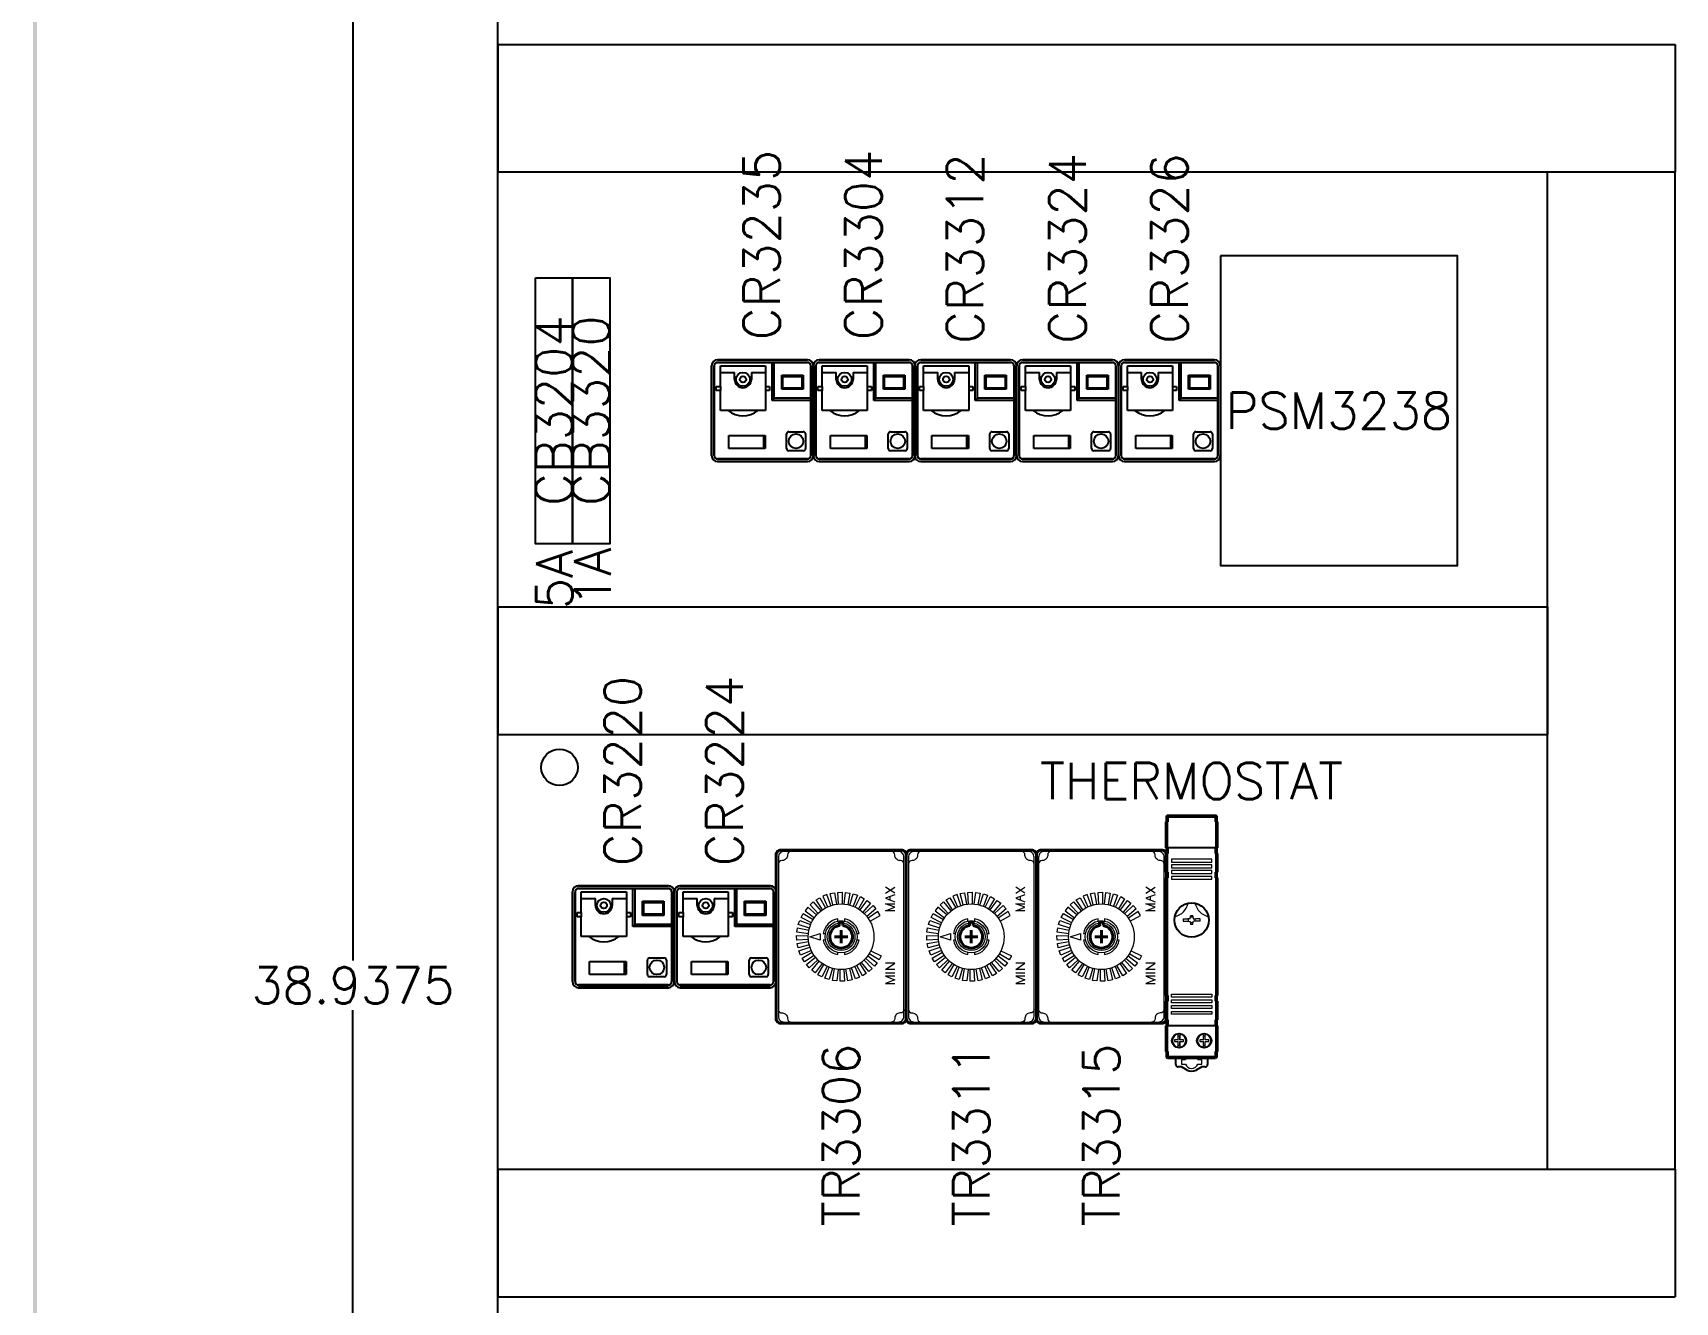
# Model space of a CAD drawing. Header units: inches. Extents: x 0 to 75.3, y 0 to 50.2.
# Drawn here: x 0 to 22.53, y 18.76 to 36.18 of the extents above; entities that cross this region are included whole.
import ezdxf
from ezdxf.enums import TextEntityAlignment as Align

# ---------------------------------------------------------------- set-up
doc = ezdxf.new("R2010")
doc.units = ezdxf.units.IN
doc.header["$MEASUREMENT"] = 0
doc.linetypes.add('CENTER2', pattern=[1.125, 0.75, -0.125, 0.125, -0.125])
for name, color, linetype, lineweight in [('CENTER2', 50, 'CENTER2', 40), ('CONTINUOUS1', 7, 'Continuous', 20), ('CONTINUOUS2', 254, 'Continuous', 40)]:
    doc.layers.add(name, color=color, linetype=linetype, lineweight=lineweight)
for name, color, linetype in [('DRAW', 7, 'Continuous'), ('PRTG', 130, 'Continuous'), ('PSYMS', 7, 'Continuous'), ('PTAG', 150, 'Continuous'), ('TRMODEL1', 7, 'Continuous')]:
    doc.layers.add(name, color=color, linetype=linetype)
doc.styles.get("Standard").update_dxf_attribs({"font": 'romans.shx'})
doc.styles.add('WD', font='romans.shx')
doc.dimstyles.get("Standard").update_dxf_attribs({"dimtxt": 0.18, "dimasz": 0.18, "dimexe": 0.18, "dimexo": 0.0625, "dimgap": 0.09, "dimtad": 0, "dimtih": 1, "dimtoh": 1, "dimdec": 4, "dimzin": 0, "dimdsep": 46, "dimtxsty": 'Standard', "dimcen": 0.09, "dimadec": 0, "dimazin": 0, "dimtfac": 1, "dimtdec": 4, "dimtofl": 0, "dimtmove": 0, "dimatfit": 3, "dimfxl": 1, "dimtolj": 1, "dimtzin": 0, "dimarcsym": 0})

# ---------------------------------------------------------------- blocks, each defined once
blk = doc.blocks.new('S&L Title Block V2')
at = {"color": 2}
blk.add_trace([(0, 0), (0.025, 0.025), (0, 22.587), (0.025, 22.562)], dxfattribs=at)
for tag, height, p in [('TITLE#1', 0.15, (31.11, 1.739)), ('TITLE#2', 0.1, (31.129, 1.58))]:
    blk.add_attdef(tag, text='', height=height).set_placement(p, align=Align.CENTER)
for tag, p, height in [('DRAWNBY', (28.968, 0.735), 0.1), ('SCALE', (30.644, 0.731), 0.1), ('CHKBY', (28.975, 0.429), 0.1), ('DATE', (30.653, 0.449), 0.1), ('SH#', (32.993, 0.197), 0.125)]:
    blk.add_attdef(tag, p, '', height=height)
blk.add_attdef('JOB#', text='', height=0.125).set_placement((32.83, 0.195), align=Align.RIGHT)
at = {"flags": 9}
blk.add_attdef('WD_TB', (0, 0), '', height=0.1, dxfattribs=at)
blk = doc.blocks.new('BW1500')
at = {"layer": 'PSYMS'}
blk.add_lwpolyline([(14.86, 22.78), (14.86, 18.53), (18.11, 18.53), (18.11, 22.78)], close=True, dxfattribs=at)
blk = doc.blocks.new('9926251015')
blk.add_lwpolyline([(-0.011, 0.925), (0.499, 0.925), (0.499, -2.725), (-0.011, -2.725)], close=True)
blk = doc.blocks.new('VDIN49E3')
for p, q in [((-0.875, 0), (-0.875, 13.685)), ((-0.875, 13.685), (0.875, 13.685)), ((0.875, 0), (0.875, 13.685)), ((-0.875, 0), (0.875, 0))]:
    blk.add_line(p, q)
blk = doc.blocks.new('*D64')
at = {"layer": 'Defpoints', "color": 0, "transparency": 16777216}
for p in [(4.39, 45.572), (8.38, 45.572), (8.38, 6.635)]:
    blk.add_point(p, dxfattribs=at)
at = {"layer": 'PSYMS', "color": 0, "lineweight": -2, "transparency": 16777216}
for p, q in [((8.318, 45.572), (4.21, 45.572)), ((4.39, 45.392), (4.39, 23.454)), ((4.39, 6.815), (4.39, 22.774)), ((8.318, 6.635), (4.21, 6.635))]:
    blk.add_line(p, q, dxfattribs=at)
at = {"layer": 'PSYMS', "color": 0, "transparency": 16777216}
for points in [[(4.36, 45.392), (4.42, 45.392), (4.39, 45.572)], [(4.36, 6.815), (4.42, 6.815), (4.39, 6.635)]]:
    blk.add_solid(points, dxfattribs=at)
at = {"layer": 'PSYMS', "color": 0, "transparency": 16777216, "insert": (4.39, 23.114), "char_height": 0.5, "attachment_point": 5}
blk.add_mtext('\\A1;38.9375', dxfattribs=at)
blk = doc.blocks.new('SCE-42P30')
blk.add_line((3.592, 3.936), (3.592, 38.873))
blk.add_circle((4.436, 21.405), 0.25)
blk = doc.blocks.new('HDIN5452')
for p, q in [((0, 0.875), (14.39706, 0.875)), ((0, 0.875), (0, -0.875)), ((14.39706, 0.875), (14.39706, -0.875)), ((0, -0.875), (14.39706, -0.875))]:
    blk.add_line(p, q)
blk = doc.blocks.new('750XBXRM4L-120A')
at = {"layer": 'TRMODEL1', "color": 7, "linetype": 'Continuous'}
for p, q in [((1.315, 1.398), (0.083, 1.398)), ((0.083, 1.397), (1.315, 1.397)), ((1.315, 1.397), (0.083, 1.397)), ((1.315, 1.362), (0.083, 1.362)), ((0.083, 1.362), (1.315, 1.362)), ((0.083, 1.361), (0.83, 1.361)), ((0.83, 0.84), (0.83, 1.361)), ((0.83, 1.361), (0.859, 1.361)), ((0.859, 0.869), (0.859, 1.361)), ((0.859, 1.361), (1.315, 1.361)), ((0, 1.315), (0, 0.083)), ((0.001, 1.315), (0.001, 0.083)), ((0.001, 0.083), (0.001, 1.315)), ((0.036, 0.083), (0.036, 1.315)), ((0.036, 1.315), (0.036, 0.083)), ((0.038, 0.083), (0.038, 1.315)), ((0.121, 1.032), (0.121, 1.313)), ((0.121, 1.313), (0.741, 1.313)), ((0.121, 1.223), (0.316, 1.223)), ((0.316, 1.129), (0.316, 1.223)), ((0.546, 1.223), (0.741, 1.223)), ((0.546, 1.223), (0.546, 1.129)), ((0.741, 1.313), (0.741, 1.032)), ((0.962, 1.186), (1.256, 1.186)), ((0.979, 1.169), (0.962, 1.186)), ((0.962, 0.992), (0.962, 1.186)), ((0.979, 1.169), (1.239, 1.169)), ((0.979, 1.009), (0.979, 1.169)), ((1.239, 1.169), (1.256, 1.186)), ((1.239, 1.169), (1.239, 1.009)), ((1.256, 1.186), (1.256, 0.992)), ((1.361, 1.315), (1.361, 0.869)), ((1.362, 1.315), (1.362, 0.083)), ((1.362, 0.083), (1.362, 1.315)), ((1.397, 1.315), (1.397, 0.083)), ((1.397, 0.083), (1.397, 1.315)), ((1.398, 0.083), (1.398, 1.315)), ((0.065, 1.032), (0.121, 1.032)), ((0.065, 0.974), (0.065, 1.032)), ((0.121, 0.974), (0.065, 0.974)), ((0.121, 1.032), (0.121, 0.974)), ((0.121, 0.703), (0.121, 0.974)), ((0.741, 1.032), (0.741, 0.974)), ((0.741, 1.032), (0.797, 1.032)), ((0.741, 0.974), (0.741, 0.703)), ((0.797, 0.974), (0.741, 0.974)), ((0.797, 1.032), (0.797, 0.974)), ((0.979, 1.009), (0.962, 0.992)), ((1.256, 0.992), (0.962, 0.992)), ((1.239, 1.009), (0.979, 1.009)), ((1.239, 1.009), (1.256, 0.992)), ((0.226, 0.703), (0.121, 0.703)), ((0.636, 0.703), (0.226, 0.703)), ((0.226, 0.701), (0.226, 0.703)), ((0.741, 0.703), (0.636, 0.703)), ((0.636, 0.703), (0.636, 0.701)), ((0.859, 0.869), (0.83, 0.84)), ((1.361, 0.84), (0.83, 0.84)), ((1.361, 0.869), (0.859, 0.869)), ((1.361, 0.869), (1.361, 0.84)), ((1.361, 0.84), (1.361, 0.083)), ((0.236, 0.179), (0.236, 0.359)), ((0.236, 0.359), (0.736, 0.359)), ((0.716, 0.179), (0.716, 0.359)), ((0.736, 0.359), (0.736, 0.179)), ((1.029, 0.179), (1.029, 0.379)), ((1.059, 0.409), (1.259, 0.409)), ((1.289, 0.379), (1.289, 0.179)), ((1.315, 0.038), (0.083, 0.038)), ((1.315, 0.036), (0.083, 0.036)), ((0.083, 0.036), (1.315, 0.036)), ((0.083, 0.001), (1.315, 0.001)), ((1.315, 0.001), (0.083, 0.001)), ((0.083, 0), (1.315, 0)), ((0.736, 0.179), (0.236, 0.179)), ((1.259, 0.149), (1.059, 0.149))]:
    blk.add_line(p, q, dxfattribs=at)
for centre, radius in [((0.431, 1.129), 0.095), ((0.431, 1.129), 0.0435), ((1.159, 0.279), 0.1)]:
    blk.add_circle(centre, radius, dxfattribs=at)
for centre, radius, start, end in [((0.083, 1.315), 0.0831, 90, 180), ((0.083, 1.315), 0.0818, 90, 180), ((0.083, 1.315), 0.0816, 90, 180), ((0.083, 1.315), 0.0473, 90, 180), ((0.083, 1.315), 0.0472, 90, 180), ((0.083, 1.315), 0.0456, 90, 180), ((1.315, 1.315), 0.0831, 0, 90), ((1.315, 1.315), 0.0818, 0, 90), ((1.315, 1.315), 0.0816, 0, 90), ((1.315, 1.315), 0.0473, 0, 90), ((1.315, 1.315), 0.0472, 0, 90), ((1.315, 1.315), 0.0463, 0, 90), ((0.431, 1.129), 0.115, 180, 0), ((0.431, 0.959), 0.33, 231.5953, 308.4047), ((1.059, 0.379), 0.03, 90, 180), ((1.259, 0.379), 0.03, 0, 90), ((0.083, 0.083), 0.0831, 180, 270), ((0.083, 0.083), 0.0816, 180, 270), ((0.083, 0.083), 0.0818, 180, 270), ((0.083, 0.083), 0.0473, 180, 270), ((0.083, 0.083), 0.0472, 180, 270), ((0.083, 0.083), 0.0456, 180, 270), ((1.059, 0.179), 0.03, 180, 270), ((1.259, 0.179), 0.03, 270, 360), ((1.315, 0.083), 0.0456, 270, 360), ((1.315, 0.083), 0.0831, 270, 360), ((1.315, 0.083), 0.0816, 270, 360), ((1.315, 0.083), 0.0818, 270, 360), ((1.315, 0.083), 0.0473, 270, 360), ((1.315, 0.083), 0.0472, 270, 360)]:
    blk.add_arc(centre, radius, start, end, dxfattribs=at)
blk = doc.blocks.new('750XCXRM4L-120A')
at = {"layer": 'TRMODEL1', "color": 7, "linetype": 'Continuous'}
for p, q in [((1.315, 1.398), (0.083, 1.398)), ((0.083, 1.397), (1.315, 1.397)), ((1.315, 1.397), (0.083, 1.397)), ((1.315, 1.362), (0.083, 1.362)), ((0.083, 1.362), (1.315, 1.362)), ((0.083, 1.361), (0.83, 1.361)), ((0.83, 0.84), (0.83, 1.361)), ((0.83, 1.361), (0.859, 1.361)), ((0.859, 0.869), (0.859, 1.361)), ((0.859, 1.361), (1.315, 1.361)), ((0, 1.315), (0, 0.083)), ((0.001, 1.315), (0.001, 0.083)), ((0.001, 0.083), (0.001, 1.315)), ((0.036, 0.083), (0.036, 1.315)), ((0.036, 1.315), (0.036, 0.083)), ((0.038, 0.083), (0.038, 1.315)), ((0.121, 1.032), (0.121, 1.313)), ((0.121, 1.313), (0.741, 1.313)), ((0.121, 1.223), (0.316, 1.223)), ((0.316, 1.129), (0.316, 1.223)), ((0.546, 1.223), (0.741, 1.223)), ((0.546, 1.223), (0.546, 1.129)), ((0.741, 1.313), (0.741, 1.032)), ((0.962, 1.186), (1.256, 1.186)), ((0.979, 1.169), (0.962, 1.186)), ((0.962, 0.992), (0.962, 1.186)), ((0.979, 1.169), (1.239, 1.169)), ((0.979, 1.009), (0.979, 1.169)), ((1.239, 1.169), (1.256, 1.186)), ((1.239, 1.169), (1.239, 1.009)), ((1.256, 1.186), (1.256, 0.992)), ((1.361, 1.315), (1.361, 0.869)), ((1.362, 1.315), (1.362, 0.083)), ((1.362, 0.083), (1.362, 1.315)), ((1.397, 1.315), (1.397, 0.083)), ((1.397, 0.083), (1.397, 1.315)), ((1.398, 0.083), (1.398, 1.315)), ((0.065, 1.032), (0.121, 1.032)), ((0.065, 0.974), (0.065, 1.032)), ((0.121, 0.974), (0.065, 0.974)), ((0.121, 1.032), (0.121, 0.974)), ((0.121, 0.703), (0.121, 0.974)), ((0.741, 1.032), (0.741, 0.974)), ((0.741, 1.032), (0.797, 1.032)), ((0.741, 0.974), (0.741, 0.703)), ((0.797, 0.974), (0.741, 0.974)), ((0.797, 1.032), (0.797, 0.974)), ((0.979, 1.009), (0.962, 0.992)), ((1.256, 0.992), (0.962, 0.992)), ((1.239, 1.009), (0.979, 1.009)), ((1.239, 1.009), (1.256, 0.992)), ((0.226, 0.703), (0.121, 0.703)), ((0.636, 0.703), (0.226, 0.703)), ((0.226, 0.701), (0.226, 0.703)), ((0.741, 0.703), (0.636, 0.703)), ((0.636, 0.703), (0.636, 0.701)), ((0.859, 0.869), (0.83, 0.84)), ((1.361, 0.84), (0.83, 0.84)), ((1.361, 0.869), (0.859, 0.869)), ((1.361, 0.869), (1.361, 0.84)), ((1.361, 0.84), (1.361, 0.083)), ((0.236, 0.179), (0.236, 0.359)), ((0.236, 0.359), (0.736, 0.359)), ((0.716, 0.179), (0.716, 0.359)), ((0.736, 0.359), (0.736, 0.179)), ((1.029, 0.179), (1.029, 0.379)), ((1.059, 0.409), (1.259, 0.409)), ((1.289, 0.379), (1.289, 0.179)), ((1.315, 0.038), (0.083, 0.038)), ((1.315, 0.036), (0.083, 0.036)), ((0.083, 0.036), (1.315, 0.036)), ((0.083, 0.001), (1.315, 0.001)), ((1.315, 0.001), (0.083, 0.001)), ((0.083, 0), (1.315, 0)), ((0.736, 0.179), (0.236, 0.179)), ((1.259, 0.149), (1.059, 0.149))]:
    blk.add_line(p, q, dxfattribs=at)
for centre, radius in [((0.431, 1.129), 0.095), ((0.431, 1.129), 0.0435), ((1.159, 0.279), 0.1)]:
    blk.add_circle(centre, radius, dxfattribs=at)
for centre, radius, start, end in [((0.083, 1.315), 0.0831, 90, 180), ((0.083, 1.315), 0.0818, 90, 180), ((0.083, 1.315), 0.0816, 90, 180), ((0.083, 1.315), 0.0473, 90, 180), ((0.083, 1.315), 0.0472, 90, 180), ((0.083, 1.315), 0.0456, 90, 180), ((1.315, 1.315), 0.0831, 0, 90), ((1.315, 1.315), 0.0818, 0, 90), ((1.315, 1.315), 0.0816, 0, 90), ((1.315, 1.315), 0.0473, 0, 90), ((1.315, 1.315), 0.0472, 0, 90), ((1.315, 1.315), 0.0463, 0, 90), ((0.431, 1.129), 0.115, 180, 0), ((0.431, 0.959), 0.33, 231.5953, 308.4047), ((1.059, 0.379), 0.03, 90, 180), ((1.259, 0.379), 0.03, 0, 90), ((0.083, 0.083), 0.0831, 180, 270), ((0.083, 0.083), 0.0816, 180, 270), ((0.083, 0.083), 0.0818, 180, 270), ((0.083, 0.083), 0.0473, 180, 270), ((0.083, 0.083), 0.0472, 180, 270), ((0.083, 0.083), 0.0456, 180, 270), ((1.059, 0.179), 0.03, 180, 270), ((1.259, 0.179), 0.03, 270, 360), ((1.315, 0.083), 0.0456, 270, 360), ((1.315, 0.083), 0.0831, 270, 360), ((1.315, 0.083), 0.0816, 270, 360), ((1.315, 0.083), 0.0818, 270, 360), ((1.315, 0.083), 0.0473, 270, 360), ((1.315, 0.083), 0.0472, 270, 360)]:
    blk.add_arc(centre, radius, start, end, dxfattribs=at)
blk = doc.blocks.new('9050JCK11V20')
at = {"layer": 'CENTER2'}
for points in [[(1.188, 0.803), (1.188, 0.983)], [(1.278, 0.893), (1.098, 0.893)]]:
    blk.add_lwpolyline(points, dxfattribs=at)
at = {"layer": 'CONTINUOUS1'}
for points in [[(0.192, 1.754, 0.414214), (0.142, 1.704), (0.142, 1.699, -0.414214), (0.072, 1.629), (0.067, 1.629, 0.414214), (0.017, 1.579)], [(2.36, 1.579, 0.414214), (2.31, 1.629), (2.305, 1.629, -0.414214), (2.235, 1.699), (2.235, 1.704, 0.414214), (2.185, 1.754)], [(1.143, 1.108), (1.143, 1.138, 0.311755), (0.943, 0.938), (0.973, 0.938)], [(1.404, 0.938), (1.434, 0.938, 0.311755), (1.233, 1.138), (1.233, 1.108)], [(0.973, 0.848), (0.943, 0.848, 0.311755), (1.143, 0.647), (1.143, 0.677)], [(1.233, 0.677), (1.233, 0.647, 0.311755), (1.434, 0.848), (1.404, 0.848)], [(0.192, 0.031, -0.414214), (0.142, 0.081), (0.142, 0.086, 0.414214), (0.072, 0.156), (0.067, 0.156, -0.414214), (0.017, 0.206)], [(2.185, 0.031, 0.414214), (2.235, 0.081), (2.235, 0.086, -0.414214), (2.305, 0.156), (2.31, 0.156, 0.414214), (2.36, 0.206)]]:
    blk.add_lwpolyline(points, format="xyb", dxfattribs=at)
blk.add_lwpolyline([(0.017, 1.674), (0.017, 0.111, 0.414214), (0.097, 0.031), (2.28, 0.031, 0.414214), (2.36, 0.111), (2.36, 1.674, 0.414214), (2.28, 1.754), (0.097, 1.754, 0.414214)], format="xyb", close=True, dxfattribs=at)
for points in [[(0.872, 1.213), (0.762, 1.33), (0.807, 1.369), (0.91, 1.246)], [(0.933, 1.263), (0.844, 1.397), (0.896, 1.428), (0.975, 1.289)], [(1.001, 1.301), (0.937, 1.449), (0.993, 1.471), (1.047, 1.32)], [(1.075, 1.328), (1.038, 1.484), (1.096, 1.496), (1.123, 1.338)], [(1.152, 1.341), (1.143, 1.501), (1.203, 1.503), (1.202, 1.342)], [(1.23, 1.341), (1.249, 1.5), (1.309, 1.491), (1.28, 1.333)], [(1.308, 1.326), (1.354, 1.48), (1.411, 1.461), (1.355, 1.311)], [(1.381, 1.299), (1.453, 1.443), (1.506, 1.414), (1.425, 1.275)], [(1.488, 1.229), (1.592, 1.351), (1.545, 1.388), (1.449, 1.26)], [(0.782, 1.085), (0.638, 1.157), (0.667, 1.21), (0.806, 1.129)], [(0.821, 1.153), (0.693, 1.249), (0.73, 1.296), (0.852, 1.192)], [(1.509, 1.209), (1.626, 1.319), (1.665, 1.274), (1.542, 1.171)], [(1.559, 1.148), (1.693, 1.237), (1.724, 1.185), (1.585, 1.106)], [(1.616, 1.034), (1.767, 1.088), (1.745, 1.144), (1.597, 1.08)], [(0.74, 0.856), (0.58, 0.847), (0.578, 0.907), (0.739, 0.906)], [(0.74, 0.934), (0.581, 0.953), (0.59, 1.013), (0.748, 0.984)], [(0.755, 1.012), (0.601, 1.058), (0.62, 1.115), (0.77, 1.059)], [(1.624, 1.006), (1.78, 1.043), (1.792, 0.985), (1.634, 0.958)], [(1.637, 0.929), (1.797, 0.938), (1.799, 0.878), (1.638, 0.879)], [(0.753, 0.779), (0.597, 0.742), (0.585, 0.8), (0.743, 0.827)], [(0.78, 0.705), (0.632, 0.641), (0.61, 0.697), (0.761, 0.751)], [(0.818, 0.637), (0.684, 0.548), (0.653, 0.6), (0.792, 0.679)], [(1.595, 0.7), (1.739, 0.628), (1.71, 0.575), (1.571, 0.656)], [(1.622, 0.773), (1.776, 0.727), (1.757, 0.67), (1.607, 0.726)], [(1.637, 0.851), (1.796, 0.832), (1.787, 0.772), (1.629, 0.801)], [(0.868, 0.576), (0.751, 0.466), (0.712, 0.511), (0.835, 0.614)], [(0.928, 0.525), (0.832, 0.397), (0.785, 0.434), (0.889, 0.556)], [(0.996, 0.486), (0.924, 0.342), (0.871, 0.371), (0.952, 0.51)], [(1.402, 0.496), (1.481, 0.357), (1.533, 0.388), (1.444, 0.522)], [(1.505, 0.572), (1.615, 0.455), (1.57, 0.416), (1.467, 0.539)], [(1.556, 0.632), (1.684, 0.536), (1.647, 0.489), (1.525, 0.593)], [(0.645, 0.157), (0.645, 0.283), (0.596, 0.157), (0.548, 0.283), (0.548, 0.157)], [(0.691, 0.283), (0.691, 0.157)], [(0.74, 0.157), (0.74, 0.283), (0.824, 0.157), (0.824, 0.283)], [(1.546, 0.157), (1.546, 0.283), (1.594, 0.157), (1.642, 0.283), (1.642, 0.157)], [(1.764, 0.157), (1.716, 0.283), (1.667, 0.157)], [(1.786, 0.283), (1.87, 0.157)], [(1.786, 0.157), (1.87, 0.282)], [(1.691, 0.218), (1.741, 0.218)]]:
    blk.add_lwpolyline(points, dxfattribs=at)
blk.add_lwpolyline([(1.233, 1.179), (1.143, 1.179), (1.188, 1.321)], close=True, dxfattribs=at)
for radius in [0.45, 0.22, 0.19]:
    blk.add_circle((1.188, 0.893), radius, dxfattribs=at)
at = {"layer": 'CONTINUOUS2'}
for points in [[(2.311, 0, 0.454637), (2.376, 0.08), (2.376, 1.705, 0.454637), (2.311, 1.785), (0.066, 1.785, 0.454637), (0.001, 1.705), (0.001, 0.08, 0.454637), (0.066, 0)], [(1.343, 0.868), (1.391, 0.868), (1.391, 0.918), (1.343, 0.918, 12.419481)]]:
    blk.add_lwpolyline(points, format="xyb", close=True, dxfattribs=at)
blk = doc.blocks.new('HDIN74A5')
for p, q in [((0, 0.875), (16.14706, 0.875)), ((0, 0.875), (0, -0.875)), ((16.14706, 0.875), (16.14706, -0.875)), ((0, -0.875), (16.14706, -0.875))]:
    blk.add_line(p, q)
blk = doc.blocks.new('7T.81.0.000.2403')
at = {"color": 7, "linetype": 'Continuous', "lineweight": 50}
for p, q in [((-0.345, 3.423), (-0.345, 3.068)), ((-0.337, 3.423), (-0.345, 3.423)), ((-0.337, 3.443), (-0.337, 3.494)), ((-0.337, 3.443), (-0.337, 3.423)), ((0.329, 3.502), (-0.329, 3.502)), ((0.337, 3.443), (0.337, 3.494)), ((0.337, 3.443), (0.337, 3.423)), ((0.337, 3.423), (0.345, 3.423)), ((0.345, 3.068), (0.345, 3.423)), ((-0.337, 3.068), (-0.345, 3.068)), ((-0.345, 2.99), (-0.345, 2.733)), ((-0.337, 2.99), (-0.345, 2.99)), ((-0.337, 3.068), (-0.337, 3.061)), ((-0.337, 3.009), (-0.337, 3.061)), ((-0.337, 2.99), (-0.337, 3.009)), ((0.337, 3.068), (0.345, 3.068)), ((0.337, 3.068), (0.337, 3.061)), ((0.337, 3.009), (0.337, 3.061)), ((0.337, 2.99), (0.337, 3.009)), ((0.337, 2.99), (0.345, 2.99)), ((0.345, 2.733), (0.345, 2.99)), ((-0.337, 2.733), (-0.345, 2.733)), ((-0.337, 2.726), (-0.337, 2.733)), ((-0.337, 2.694), (-0.337, 2.726)), ((0.337, 2.733), (0.337, 2.726)), ((0.337, 2.733), (0.345, 2.733)), ((0.337, 2.694), (0.337, 2.726)), ((-0.345, 2.655), (-0.345, 1.039)), ((-0.345, 2.655), (-0.337, 2.655)), ((-0.337, 2.655), (-0.337, 2.694)), ((0.337, 2.694), (0.337, 2.655)), ((0.345, 2.655), (0.337, 2.655)), ((0.345, 1.039), (0.345, 2.655)), ((-0.345, 1.039), (-0.337, 1.039)), ((-0.345, 0.96), (-0.345, 0.704)), ((-0.337, 0.96), (-0.345, 0.96)), ((-0.337, 0.999), (-0.337, 1.039)), ((-0.337, 0.999), (-0.337, 0.968)), ((-0.337, 0.968), (-0.337, 0.96)), ((0.345, 1.039), (0.337, 1.039)), ((0.337, 1.039), (0.337, 0.999)), ((0.337, 0.999), (0.337, 0.968)), ((0.337, 0.96), (0.337, 0.968)), ((0.337, 0.96), (0.345, 0.96)), ((0.345, 0.704), (0.345, 0.96)), ((-0.337, 0.704), (-0.345, 0.704)), ((-0.337, 0.704), (-0.337, 0.684)), ((-0.337, 0.684), (-0.337, 0.633)), ((0.337, 0.704), (0.337, 0.684)), ((0.337, 0.704), (0.345, 0.704)), ((0.337, 0.684), (0.337, 0.633)), ((-0.345, 0.625), (-0.345, 0.27)), ((-0.337, 0.625), (-0.345, 0.625)), ((-0.337, 0.633), (-0.337, 0.625)), ((0.337, 0.625), (0.337, 0.633)), ((0.337, 0.625), (0.345, 0.625)), ((0.345, 0.27), (0.345, 0.625)), ((-0.337, 0.27), (-0.345, 0.27)), ((-0.337, 0.27), (-0.337, 0.25)), ((-0.337, 0.25), (-0.337, 0.199)), ((0.337, 0.27), (0.337, 0.25)), ((0.337, 0.27), (0.345, 0.27)), ((0.337, 0.25), (0.337, 0.199)), ((0.329, 0.191), (-0.329, 0.191))]:
    blk.add_line(p, q, dxfattribs=at)
at = {"color": 7, "linetype": 'Continuous', "lineweight": 25}
for p, q in [((0.329, 3.068), (-0.329, 3.068)), ((0.329, 0.625), (-0.329, 0.625)), ((-0.219, 0.191), (-0.219, 0.091)), ((-0.138, 0.059), (-0.187, 0.059)), ((-0.063, 0.017), (-0.138, 0.059)), ((0.139, 0.059), (0.063, 0.016)), ((0.187, 0.059), (0.139, 0.059)), ((0.219, 0.191), (0.219, 0.091))]:
    blk.add_line(p, q, dxfattribs=at)
at = {"color": 7, "linetype": 'Continuous', "lineweight": 9}
for p, q in [((-0.084, 0.158), (-0.138, 0.158)), ((-0.138, 0.158), (-0.138, 0.099)), ((-0.138, 0.099), (-0.084, 0.099)), ((0.138, 0.158), (0.084, 0.158)), ((0.084, 0.099), (0.138, 0.099)), ((0.138, 0.099), (0.138, 0.158))]:
    blk.add_line(p, q, dxfattribs=at)
at = {"color": 7, "linetype": 'Continuous', "lineweight": 25}
for centre in [(-0.172, 0.42), (0.172, 0.42)]:
    blk.add_circle(centre, 0.0985, dxfattribs=at)
at = {"color": 7, "linetype": 'Continuous', "lineweight": 50}
for centre, start, end in [((-0.329, 3.494), 90, 180), ((0.329, 3.494), 0, 90), ((-0.329, 0.199), 180, 270), ((0.329, 0.199), 270, 0)]:
    blk.add_arc(centre, 0.00788, start, end, dxfattribs=at)
at = {"color": 7, "linetype": 'Continuous', "lineweight": 25}
for centre, radius, start, end in [((-0.329, 3.061), 0.00788, 90, 180), ((0.329, 3.061), 0.00788, 0, 90), ((-0.329, 0.633), 0.00788, 180, 270), ((0.329, 0.633), 0.00788, 270, 0), ((-0.187, 0.091), 0.0315, 180, 270), ((0, 0.128), 0.128, 240.3782, 299.2932), ((0.187, 0.091), 0.0315, 270, 0)]:
    blk.add_arc(centre, radius, start, end, dxfattribs=at)
at = {"color": 7, "linetype": 'Continuous', "lineweight": 9}
for start, end in [(134.6741, 160.5288), (199.4712, 340.5288), (19.4712, 45.3259)]:
    blk.add_arc((0, 0.128), 0.0887, start, end, dxfattribs=at)
at = {"layer": 'DRAW', "color": 7, "linetype": 'Continuous', "lineweight": 9}
for p, q in [((0.278, 2.911), (-0.278, 2.911)), ((-0.278, 2.911), (-0.278, 2.871)), ((-0.278, 2.871), (0.278, 2.871)), ((0.278, 2.832), (-0.278, 2.832)), ((-0.278, 2.832), (-0.278, 2.793)), ((-0.278, 2.793), (0.278, 2.793)), ((0.278, 2.753), (-0.278, 2.753)), ((-0.278, 2.753), (-0.278, 2.714)), ((-0.278, 2.714), (0.278, 2.714)), ((0.278, 2.871), (0.278, 2.911)), ((0.278, 2.793), (0.278, 2.832)), ((0.278, 2.714), (0.278, 2.753)), ((0.278, 2.674), (-0.278, 2.674)), ((-0.278, 2.674), (-0.278, 2.635)), ((-0.278, 2.635), (0.278, 2.635)), ((0.278, 2.635), (0.278, 2.674)), ((-0.118, 2.091), (-0.118, 2.059)), ((-0.118, 2.091), (-0.057, 2.091)), ((-0.118, 2.059), (-0.057, 2.059)), ((-0.019, 2.094), (-0.057, 2.091)), ((-0.057, 2.059), (-0.019, 2.056)), ((-0.047, 2.092), (-0.047, 2.059)), ((-0.038, 2.058), (-0.037, 2.058)), ((-0.019, 2.094), (-0.016, 2.134)), ((-0.019, 2.056), (-0.016, 2.016)), ((0.018, 2.113), (-0.018, 2.113)), ((0.018, 2.038), (-0.018, 2.038)), ((0.016, 2.134), (-0.016, 2.134)), ((0.016, 2.134), (0.019, 2.094)), ((0.016, 2.016), (0.019, 2.056)), ((0.019, 2.094), (0.057, 2.091)), ((0.057, 2.059), (0.019, 2.056)), ((0.038, 2.058), (0.037, 2.058)), ((0.047, 2.059), (0.047, 2.092)), ((0.118, 2.091), (0.057, 2.091)), ((0.118, 2.059), (0.057, 2.059)), ((0.118, 2.059), (0.118, 2.091)), ((0.016, 2.016), (-0.016, 2.016)), ((-0.278, 1.019), (-0.278, 1.058)), ((-0.278, 1.058), (0.278, 1.058)), ((0.278, 1.019), (-0.278, 1.019)), ((-0.278, 0.94), (-0.278, 0.979)), ((-0.278, 0.979), (0.278, 0.979)), ((0.278, 0.94), (-0.278, 0.94)), ((0.278, 1.058), (0.278, 1.019)), ((0.278, 0.979), (0.278, 0.94)), ((-0.278, 0.861), (-0.278, 0.901)), ((-0.278, 0.901), (0.278, 0.901)), ((0.278, 0.861), (-0.278, 0.861)), ((-0.278, 0.782), (-0.278, 0.822)), ((-0.278, 0.822), (0.278, 0.822)), ((0.278, 0.782), (-0.278, 0.782)), ((0.278, 0.901), (0.278, 0.861)), ((0.278, 0.822), (0.278, 0.782)), ((-0.188, 0.509), (-0.188, 0.497)), ((-0.188, 0.497), (-0.188, 0.432)), ((-0.161, 0.481), (-0.184, 0.481)), ((-0.184, 0.432), (-0.184, 0.481)), ((-0.161, 0.432), (-0.161, 0.481)), ((-0.157, 0.509), (-0.157, 0.497)), ((-0.157, 0.432), (-0.157, 0.497)), ((0.157, 0.509), (0.157, 0.497)), ((0.157, 0.497), (0.157, 0.432)), ((0.184, 0.481), (0.161, 0.481)), ((0.161, 0.432), (0.161, 0.481)), ((0.184, 0.432), (0.184, 0.481)), ((0.188, 0.509), (0.188, 0.497)), ((0.188, 0.432), (0.188, 0.497)), ((-0.234, 0.432), (-0.234, 0.408)), ((-0.188, 0.432), (-0.234, 0.432)), ((-0.234, 0.408), (-0.188, 0.408)), ((-0.184, 0.432), (-0.188, 0.432)), ((-0.188, 0.408), (-0.188, 0.343)), ((-0.184, 0.408), (-0.188, 0.408)), ((-0.188, 0.33), (-0.188, 0.343)), ((-0.184, 0.359), (-0.184, 0.408)), ((-0.184, 0.359), (-0.161, 0.359)), ((-0.157, 0.432), (-0.161, 0.432)), ((-0.161, 0.359), (-0.161, 0.408)), ((-0.157, 0.408), (-0.161, 0.408)), ((-0.111, 0.432), (-0.157, 0.432)), ((-0.157, 0.343), (-0.157, 0.408)), ((-0.157, 0.408), (-0.111, 0.408)), ((-0.157, 0.33), (-0.157, 0.343)), ((-0.111, 0.408), (-0.111, 0.432)), ((0.111, 0.432), (0.111, 0.408)), ((0.157, 0.432), (0.111, 0.432)), ((0.111, 0.408), (0.157, 0.408)), ((0.161, 0.432), (0.157, 0.432)), ((0.157, 0.408), (0.157, 0.343)), ((0.161, 0.408), (0.157, 0.408)), ((0.157, 0.33), (0.157, 0.343)), ((0.161, 0.359), (0.161, 0.408)), ((0.161, 0.359), (0.184, 0.359)), ((0.188, 0.432), (0.184, 0.432)), ((0.184, 0.359), (0.184, 0.408)), ((0.188, 0.408), (0.184, 0.408)), ((0.234, 0.432), (0.188, 0.432)), ((0.188, 0.343), (0.188, 0.408)), ((0.188, 0.408), (0.234, 0.408)), ((0.188, 0.33), (0.188, 0.343)), ((0.234, 0.408), (0.234, 0.432))]:
    blk.add_line(p, q, dxfattribs=at)
at = {"layer": 'DRAW', "color": 7, "linetype": 'Continuous', "lineweight": 25}
blk.add_circle((0, 2.075), 0.236, dxfattribs=at)
at = {"layer": 'DRAW', "color": 7, "linetype": 'Continuous', "lineweight": 9}
for centre, radius, start, end in [((-0.279, 2.354), 0.236, 284.4898, 345.5102), ((-0.031, 2.29), 0.0197, 98.1301, 165.5102), ((0.031, 2.29), 0.0197, 14.4898, 81.8699), ((0.279, 2.354), 0.236, 194.4898, 255.5102), ((-0.215, 2.106), 0.0197, 104.4898, 171.8699), ((0.215, 2.106), 0.0197, 8.1301, 75.5102), ((-0.172, 0.42), 0.0907, 100.0154, 259.9846), ((-0.172, 0.42), 0.0907, 79.9846, 100.0154), ((-0.172, 0.42), 0.0907, 0, 79.9846), ((0.172, 0.42), 0.0907, 100.0154, 259.9846), ((0.172, 0.42), 0.0907, 79.9846, 100.0154), ((0.172, 0.42), 0.0907, 0, 79.9846), ((-0.172, 0.42), 0.0907, 259.9846, 280.0154), ((-0.172, 0.42), 0.0907, 280.0154, 0), ((0.172, 0.42), 0.0907, 259.9846, 280.0154), ((0.172, 0.42), 0.0907, 280.0154, 0)]:
    blk.add_arc(centre, radius, start, end, dxfattribs=at)

msp = doc.modelspace()

# ---------------------------------------------------------------- block references
at = {"xscale": 2.222053989974563, "yscale": 2.222053989974563, "zscale": 2.222053989974563}
msp.add_blockref('S&L Title Block V2', (0, 0), dxfattribs=at)
at = {"layer": 'PSYMS'}
for name, p in [('SCE-42P30', (2.78793, 4.69888)), ('HDIN74A5', (6.38015, 35.14879)), ('VDIN49E3', (21.65222, 20.58855)), ('HDIN5452', (6.38015, 27.43117)), ('HDIN74A5', (6.38015, 19.71355))]:
    msp.add_blockref(name, p, dxfattribs=at)
ref = msp.add_blockref('750XBXRM4L-120A', (9.30947, 30.29911), dxfattribs=at)
ref.add_attrib('P_TAG1', 'CR3235', dxfattribs={"layer": 'PTAG', "height": 0.5, "rotation": 90, "style": 'WD', "flags": 8}).set_placement((9.9981, 33.27123), align=Align.MIDDLE_CENTER)
ref = msp.add_blockref('750XBXRM4L-120A', (10.70476, 30.29911), dxfattribs=at)
ref.add_attrib('P_TAG1', 'CR3304', dxfattribs={"layer": 'PTAG', "height": 0.5, "rotation": 90, "style": 'WD', "flags": 8}).set_placement((11.39339, 33.27123), align=Align.MIDDLE_CENTER)
ref = msp.add_blockref('750XBXRM4L-120A', (13.49368, 30.29911), dxfattribs=at)
ref.add_attrib('P_TAG1', 'CR3324', dxfattribs={"layer": 'PTAG', "height": 0.5, "rotation": 90, "style": 'WD', "flags": 8}).set_placement((14.1928, 33.22446), align=Align.MIDDLE_CENTER)
ref = msp.add_blockref('750XBXRM4L-120A', (14.89193, 30.29911), dxfattribs=at)
ref.add_attrib('P_TAG1', 'CR3326', dxfattribs={"layer": 'PTAG', "height": 0.5, "rotation": 90, "style": 'WD', "flags": 8}).set_placement((15.59106, 33.22446), align=Align.MIDDLE_CENTER)
ref = msp.add_blockref('750XBXRM4L-120A', (12.09691, 30.29911), dxfattribs=at)
ref.add_attrib('P_TAG1', 'CR3312', dxfattribs={"layer": 'PTAG', "height": 0.5, "rotation": 90, "style": 'WD', "flags": 8}).set_placement((12.78553, 33.2214), align=Align.MIDDLE_CENTER)
ref = msp.add_blockref('BW1500', (1.42991, 10.34345), dxfattribs=at)
ref.add_attrib('P_TAG1', 'PSM3238', dxfattribs={"layer": 'PTAG', "height": 0.5, "style": 'WD', "flags": 8}).set_placement((17.91519, 30.99823), align=Align.MIDDLE_CENTER)
ref = msp.add_blockref('9926251015', (6.90381, 31.89783), dxfattribs=at)
ref.add_attrib('P_TAG1', 'CB3204', dxfattribs={"layer": 'PTAG', "height": 0.5, "rotation": 90, "style": 'WD', "flags": 8}).set_placement((7.1477, 30.99805), align=Align.MIDDLE_CENTER)
ref.add_attrib('RATING1', '5A', dxfattribs={"layer": 'PRTG', "height": 0.5, "rotation": 90, "style": 'WD', "flags": 8}).set_placement((7.40226, 28.68152), align=Align.CENTER)
ref = msp.add_blockref('9926251015', (7.41381, 31.89801), dxfattribs=at)
ref.add_attrib('P_TAG1', 'CB3320', dxfattribs={"layer": 'PTAG', "height": 0.5, "rotation": 90, "style": 'WD', "flags": 8}).set_placement((7.6577, 30.99823), align=Align.MIDDLE_CENTER)
ref.add_attrib('RATING1', '1A', dxfattribs={"layer": 'PRTG', "height": 0.5, "rotation": 90, "style": 'WD', "flags": 8}).set_placement((7.92612, 28.71393), align=Align.CENTER)
ref = msp.add_blockref('750XCXRM4L-120A', (7.40104, 23.08047), dxfattribs=at)
ref.add_attrib('P_TAG1', 'CR3220', dxfattribs={"layer": 'PTAG', "height": 0.5, "rotation": 90, "style": 'WD', "flags": 8}).set_placement((8.08967, 26.05259), align=Align.MIDDLE_CENTER)
ref = msp.add_blockref('750XCXRM4L-120A', (8.79799, 23.08047), dxfattribs=at)
ref.add_attrib('P_TAG1', 'CR3224', dxfattribs={"layer": 'PTAG', "height": 0.5, "rotation": 90, "style": 'WD', "flags": 8}).set_placement((9.48662, 26.05259), align=Align.MIDDLE_CENTER)
ref = msp.add_blockref('7T.81.0.000.2403', (15.89464, 21.93303), dxfattribs=at)
ref.add_attrib('P_TAG1', 'THERMOSTAT', dxfattribs={"layer": 'PTAG', "height": 0.5, "style": 'WD', "flags": 8}).set_placement((15.89464, 25.91662), align=Align.MIDDLE_CENTER)
ref = msp.add_blockref('9050JCK11V20', (11.97976, 22.5911), dxfattribs=dict(at, rotation=90))
ref.add_attrib('P_TAG1', 'TR3306', dxfattribs={"layer": 'PTAG', "height": 0.5, "rotation": 90, "style": 'WD', "flags": 8}).set_placement((11.08726, 21.05969), align=Align.MIDDLE_CENTER)
ref = msp.add_blockref('9050JCK11V20', (13.76476, 22.5911), dxfattribs=dict(at, rotation=90))
ref.add_attrib('P_TAG1', 'TR3311', dxfattribs={"layer": 'PTAG', "height": 0.5, "rotation": 90, "style": 'WD', "flags": 8}).set_placement((12.87226, 21.05969), align=Align.MIDDLE_CENTER)
ref = msp.add_blockref('9050JCK11V20', (15.54976, 22.5911), dxfattribs=dict(at, rotation=90))
ref.add_attrib('P_TAG1', 'TR3315', dxfattribs={"layer": 'PTAG', "height": 0.5, "rotation": 90, "style": 'WD', "flags": 8}).set_placement((14.65726, 21.05969), align=Align.MIDDLE_CENTER)

# ---------------------------------------------------------------- dimensions: what is measured, and where the dimension line sits
dim = msp.add_linear_dim(base=(4.38992, 45.57229), p1=(8.38016, 6.63479), p2=(8.38016, 45.57229), angle=90, dimstyle='Standard', override={"dimtxt": 0.5}, dxfattribs=at)
dim.commit()
dim.dimension.update_dxf_attribs({"geometry": '*D64', "text_midpoint": (4.38992, 23.11435), "dimtype": 160})

doc.saveas('drawing.dxf')
